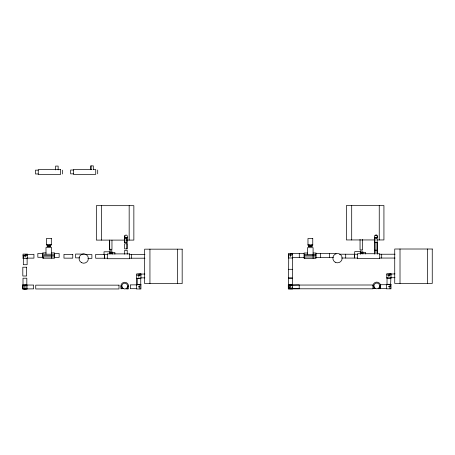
<?xml version="1.0" encoding="UTF-8"?>
<svg xmlns="http://www.w3.org/2000/svg" width="455" height="455" viewBox="0 0 455 455"><rect width="100%" height="100%" fill="white"/><g stroke="black" fill="none" stroke-linecap="round" stroke-linejoin="round"><path stroke-width="0.68" d="M121.832 288.703L120.911 288.766L120.911 286.081A3.805 3.805 0 0 1 124.715 282.276A3.805 3.805 0 0 1 128.52 286.081L128.52 288.84L126.171 288.891L126.16 288.584M373.885 288.362L375.329 288.424A2.884 2.884 0 0 1 375.329 283.431A2.884 2.884 0 0 1 379.658 285.928L380.573 285.928L380.573 288.686L379.658 288.686M374.727 287.969L375.329 288.424A2.884 2.884 0 0 0 379.658 285.928L379.658 288.675L378.224 288.737L378.213 288.424M91.563 169.522L73.426 169.522L73.426 174.345L95.743 174.345L95.743 169.522L92.956 169.522M73.426 170.022L70.644 170.022L70.644 173.844L73.426 173.844M38.248 170.147L35.467 170.147L35.467 173.969L38.248 173.969M374.658 237.311L375.068 237.311M375.295 237.311L376.564 237.311M377.03 237.311L377.201 242.413M124.585 237.464L124.954 237.464M125.216 237.464L126.49 237.464M375.034 239.95L346.409 239.95L346.409 205.518L383.929 205.518L383.929 239.95L377.127 239.95M124.96 240.103L96.335 240.103L96.335 205.671L133.855 205.671L133.855 240.103L126.371 240.103M46.535 244.619L48.458 244.619L48.458 245.143M51.313 244.619L49.379 244.619L49.379 245.143M307.972 244.744L309.9 244.744L309.9 245.273M312.756 244.744L310.816 244.744L310.816 245.273M47.138 245.45L50.698 245.45M308.575 245.575L312.141 245.575M47.303 246.075L50.533 246.075M308.74 246.206L311.971 246.206M46.996 246.468L50.812 246.468M308.74 246.576L311.971 246.576M308.433 246.593L312.255 246.593M109.519 250.045L112.055 250.045M374.738 250.176L377.309 250.176M360.718 251.632L354.701 251.632L354.701 254.516M110.053 251.786L104.036 251.786L104.036 254.669M362.863 252.332L365.558 252.332L365.558 253.953M112.197 252.485L114.893 252.485L114.893 254.106M360.451 252.468L362.22 252.468M109.962 252.622L111.725 252.622M360.167 252.741L362.498 252.741M45.995 252.883L42.673 252.883L42.673 258.207L54.56 258.207L54.56 252.883L51.648 252.883M109.678 252.895L112.01 252.895M307.438 253.008L304.111 253.008L304.111 258.332L315.998 258.332L315.998 253.008L313.086 253.008M360.167 252.946L362.498 252.946M109.678 253.099L112.01 253.099M43.248 253.475L37.833 253.475L37.833 257.291L43.248 257.291M54.401 253.532L59.139 253.532L59.139 257.354L54.401 257.354M304.014 253.6L299.276 253.6L299.293 257.473M290.495 253.651L299.293 253.651M315.838 253.662L336.154 253.68M374.857 253.736L357.42 253.736L357.42 258.559L379.737 258.559L379.737 253.736L376.95 253.736M42.673 254.214L54.56 254.214M339.589 254.197L354.542 254.254L354.542 258.076L345.737 258.076L345.681 254.197M357.42 254.237L354.638 254.237L354.638 258.059L357.42 258.059M379.737 254.237L395.037 254.22M304.111 254.339L315.998 254.339M107.346 254.39L95.686 254.408L95.686 258.23L107.346 258.212M129.664 254.39L144.963 254.373M85.119 254.567L91.887 254.567L91.887 258.389L87.826 258.389M288.385 254.618L292.622 254.618M23.029 255.272L27.266 255.272M288.726 255.266L288.663 269.314M289.619 255.266L291.53 255.266M42.673 255.545L54.56 255.545M304.111 255.67L315.998 255.67M23.37 255.92L23.307 264.719L27.124 264.719L27.124 257.951M24.263 255.92L26.168 255.92M42.673 256.876L54.56 256.876M304.111 257.001L315.998 257.001M292.525 257.473L304.014 257.422M315.838 257.479L333.447 257.496M79.653 257.866L75.593 257.866L75.593 254.049L84.391 254.112M341.62 258.019L345.681 258.019M379.737 258.059L395.037 258.042M27.169 258.127L33.937 258.127L33.937 254.305L25.139 254.561M129.664 258.212L144.963 258.195M292.48 269.314L288.601 269.303L288.612 286.855M394.98 273.887L388.888 274.143M144.9 274.041L138.809 274.109M386.778 274.854L391.01 274.854M136.699 275.008L140.936 275.008M388.007 275.502L389.918 275.502M137.933 275.656L139.844 275.656M390.919 277.709L394.98 277.709M140.84 277.863L144.9 277.863M387.006 277.903L390.822 277.903M138.343 278.056L139.332 278.056M288.55 278.056L292.372 278.056L292.372 284.824M288.601 278.102L292.417 278.102L292.48 257.376M387.051 284.301L390.873 284.301M140.794 284.455L136.978 284.455L136.978 278.363M292.531 284.762L288.294 284.762L288.294 288.8L372.963 288.811L372.963 284.995L289.687 285.058M386.505 284.716L380.408 284.716L380.408 288.538L386.505 288.538M137.103 284.87L130.335 284.87L130.335 288.692L136.426 288.692M24.86 285.046L33.659 285.046L33.659 288.868L22.75 288.953L22.75 284.915L26.987 284.915L26.987 288.948M288.294 285.751L292.531 285.751M22.75 285.905L26.987 285.905M120.911 286.081L121.832 286.081L121.832 288.766L123.271 288.584A2.884 2.884 0 0 1 123.271 283.584A2.884 2.884 0 0 1 127.599 286.081L128.52 286.081M388.422 286.701L389.412 286.701M390.566 286.701L390.873 277.533M138.343 286.855L139.332 286.855M288.294 287.998L292.531 287.998M22.75 288.151L26.987 288.151M372.963 288.612L373.879 288.612L373.885 285.928L372.963 285.928A3.805 3.805 0 0 1 376.768 282.123A3.805 3.805 0 0 1 380.573 285.928M290.409 288.715L299.208 288.715M292.502 288.965L288.459 288.965L288.459 284.733M26.953 289.124L22.915 289.124L22.915 284.887M122.674 288.123L123.271 288.584A2.884 2.884 0 0 0 127.599 286.081L127.599 288.828L127.599 288.515M374.647 237.516C378.315 240.962 378.583 232.42 374.647 235.582L374.658 242.413L377.28 242.413L377.309 254.004M124.568 237.669C128.247 241.133 128.469 232.562 124.573 235.736L124.585 242.572L127.121 242.572L127.121 237.464M379.658 288.362L379.669 288.675M427.563 249.01L427.563 283.448M400.013 249.01L400.013 283.448M390.02 284.58L390.02 288.811M389.213 286.132L389.213 287.122M388.888 274.843L388.888 276.754M387.051 277.533L387.006 284.671M381.694 254.22L381.694 258.059M379.248 205.518L379.248 239.95M377.002 242.413L377.03 254.004M375.017 242.413L375.045 254.004M374.937 237.311L374.937 242.413M374.738 242.413L374.772 254.004M362.863 251.632L362.863 253.953M362.589 239.421L362.589 249.892L360.047 249.892L360.047 239.421M361.935 250.711L361.935 252.616M360.718 250.711L360.718 252.616M360.451 252.946L360.451 254.288M351.698 205.518L351.698 239.95M329.38 253.662L329.386 257.496M320.576 253.662L320.582 257.485M313.086 258.332L313.086 247.691L307.438 247.691L307.438 254.339M304.742 257.001L304.742 258.332M299.208 288.459L299.208 284.893L290.409 285.149M292.531 284.767L292.531 288.794M290.495 254.607L290.495 256.518M290.409 286.309L290.409 287.298M289.687 285.95L289.687 287.861M177.49 249.164L177.49 283.601M149.94 249.164L149.94 283.601M140.749 278.056L140.749 284.824M139.941 284.733L139.941 288.965M139.133 286.286L139.133 287.276M138.809 274.996L138.809 276.907M136.927 278.056L136.927 284.824M131.62 254.373L131.62 258.212M129.169 205.671L129.169 240.103M127.235 254.157L127.235 250.33L124.693 250.33L124.693 254.157M126.843 237.464L126.843 242.572M126.888 243.772L126.888 248.874M124.858 237.464L124.858 242.572M112.197 251.786L112.197 254.106M111.964 240.189L111.964 249.266L109.427 249.266L109.427 240.189M111.27 250.864L111.27 252.77M110.053 250.864L110.053 253.924M109.706 240.189L109.706 249.266M104.565 254.39L104.565 258.212M104.485 254.408L104.485 258.23M101.619 205.671L101.619 240.103M97.7 170.022L97.7 173.844M93.315 169.704L93.315 165.876L90.778 165.876L90.778 169.704M91.057 165.876L91.057 169.704M62.523 170.147L62.523 173.969M58.138 169.914L58.138 166.086L55.595 166.086L55.595 169.914M51.648 258.207L51.648 247.56L45.995 247.56L45.995 254.214M43.305 256.876L43.305 258.207M26.822 284.978L26.822 278.21L23.006 278.21L23.006 284.978M25.139 255.261L25.139 257.172M24.86 286.462L24.86 287.452M289.499 285.126A1.911 1.911 0 0 1 291.41 285.126M289.989 284.961A1.911 1.911 0 0 1 290.978 284.961M377.047 235.969A1.268 1.268 0 0 1 377.047 237.237M375.312 235.502A1.268 1.268 0 0 1 376.586 235.502M25.895 288.618A1.911 1.911 0 0 1 23.984 288.618M25.4 288.777A1.911 1.911 0 0 1 24.416 288.777M24.416 285.092A1.911 1.911 0 0 1 25.4 285.092M124.915 237.01A0.99 0.99 0 0 1 124.915 236.498M124.971 237.652A1.268 1.268 0 0 1 124.971 235.855M60.566 169.647L38.248 169.647L38.248 174.47L60.566 174.47L60.566 169.647M51.313 238.386L46.535 238.386L46.535 245.143L51.313 245.143L51.313 238.386M312.756 238.517L307.972 238.517L307.972 245.273L312.756 245.273L312.756 238.517M127.167 243.772L124.624 243.772L124.624 248.874L127.167 248.874L127.167 243.772M432.25 249.01L394.73 249.01L394.73 283.448L432.25 283.448L432.25 249.01M182.171 249.164L144.65 249.164L144.65 283.601L182.171 283.601L182.171 249.164M292.622 253.463L288.385 253.463L288.385 257.985L292.622 257.985L292.622 253.463M129.664 253.89L107.346 253.89L107.346 258.713L129.664 258.713L129.664 253.89M27.266 254.118L23.029 254.118L23.029 258.639L27.266 258.639L27.266 254.118M72.766 254.339L63.967 254.339L63.967 258.156L72.766 258.156L72.766 254.339M26.635 267.21L22.813 267.21L22.813 276.009L26.635 276.009L26.635 267.21M391.01 273.7L386.778 273.7L386.778 278.221L391.01 278.221L391.01 273.7M140.936 273.853L136.699 273.853L136.699 278.375L140.936 278.375L140.936 273.853M391.016 284.58L386.494 284.58L386.494 288.811L391.016 288.811L391.016 284.58M140.936 284.733L136.415 284.733L136.415 288.965L140.936 288.965L140.936 284.733M119 285.149L35.723 285.149L35.723 288.965L119 288.965L119 285.149M288.606 286.286A1.911 1.911 0 0 0 288.606 287.276A1.911 1.911 0 0 1 288.641 286.314M335.193 262.216A4.658 4.658 0 0 0 342.183 258.178A4.658 4.658 0 0 0 335.193 254.14A4.658 4.658 0 0 0 335.193 262.216M81.4 262.586A4.658 4.658 0 0 0 88.389 258.548A4.658 4.658 0 0 0 81.4 254.516A4.658 4.658 0 0 0 81.4 262.586"/></g></svg>
